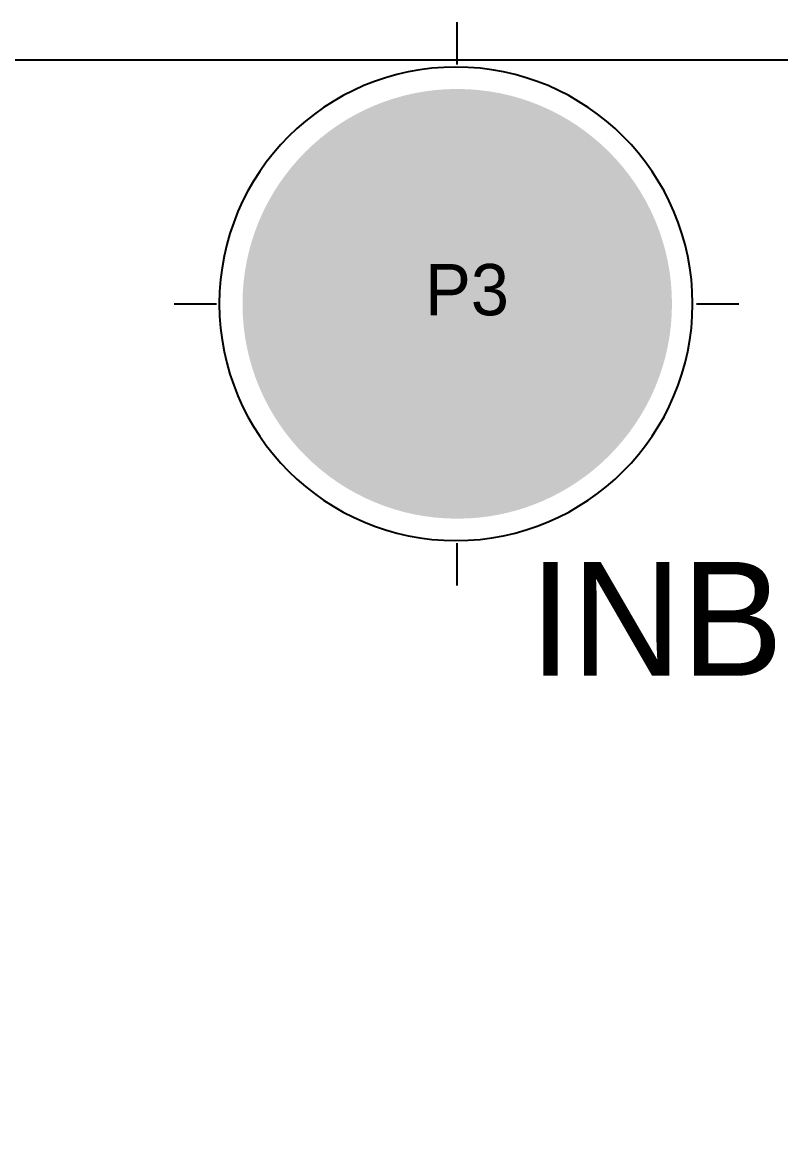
# Model space of a CAD drawing. Header units: millimetres. Extents: x 0 to 78.7, y -4 to 60.
# Drawn here: x 49.21 to 61.05, y 13.3 to 30.59 of the extents above; entities that cross this region are included whole.
import ezdxf
from ezdxf.enums import TextEntityAlignment as Align

# ---------------------------------------------------------------- set-up
doc = ezdxf.new("R2010")
doc.units = ezdxf.units.MM
for name, color, linetype, true_color in [('Board Outline Layer', 6, 'Continuous', 0xff00ff), ('Bottom Layer', 5, 'Continuous', 0x0000ff), ('Hole Layer', 49, 'Continuous', 0x222222), ('Multi-Layer', 9, 'Continuous', 0xc0c0c0), ('Top Layer', 1, 'Continuous', 0xff0000), ('Top Paste Mask Layer', 8, 'Continuous', 0x808080), ('Top Silkscreen Layer', 40, 'Continuous', 0xffcc00), ('Top Solder Mask Layer', 214, 'Continuous', 0x800080)]:
    doc.layers.add(name, color=color, linetype=linetype, true_color=true_color)
doc.styles.add('textstyle21', font='')
doc.styles.add('textstyle24', font='')
doc.styles.get('textstyle21').set_extended_font_data('default')
doc.styles.get('textstyle24').set_extended_font_data('default')

msp = doc.modelspace()

# ---------------------------------------------------------------- hatches: boundary and pattern name
at = {"layer": 'Bottom Layer'}
h = msp.add_hatch(color=256, dxfattribs=at)
edge = h.paths.add_edge_path()
edge = h.paths.add_edge_path()
edge.add_arc((56, 26.2), 3.25, 180, 0)
edge.add_arc((56, 26.2), 3.25, 0, 180)
h = msp.add_hatch(color=256, dxfattribs=at)
edge = h.paths.add_edge_path()
edge = h.paths.add_edge_path()
edge.add_arc((56, 26.2), 3.25, 180, 0)
edge.add_arc((56, 26.2), 3.25, 0, 180)
h = msp.add_hatch(color=256, dxfattribs=at)
edge = h.paths.add_edge_path()
edge = h.paths.add_edge_path()
edge.add_arc((56, 28.644), 0.381, 180, 0)
edge.add_arc((56, 28.644), 0.381, 0, 180)
h = msp.add_hatch(color=256, dxfattribs=at)
edge = h.paths.add_edge_path()
edge = h.paths.add_edge_path()
edge.add_arc((56, 28.644), 0.381, 180, 0)
edge.add_arc((56, 28.644), 0.381, 0, 180)
h = msp.add_hatch(color=256, dxfattribs=at)
edge = h.paths.add_edge_path()
edge = h.paths.add_edge_path()
edge.add_arc((54.272, 27.928), 0.381, 180, 0)
edge.add_arc((54.272, 27.928), 0.381, 0, 180)
h = msp.add_hatch(color=256, dxfattribs=at)
edge = h.paths.add_edge_path()
edge = h.paths.add_edge_path()
edge.add_arc((54.272, 27.928), 0.381, 180, 0)
edge.add_arc((54.272, 27.928), 0.381, 0, 180)
h = msp.add_hatch(color=256, dxfattribs=at)
edge = h.paths.add_edge_path()
edge = h.paths.add_edge_path()
edge.add_arc((57.728, 27.928), 0.381, 180, 0)
edge.add_arc((57.728, 27.928), 0.381, 0, 180)
h = msp.add_hatch(color=256, dxfattribs=at)
edge = h.paths.add_edge_path()
edge = h.paths.add_edge_path()
edge.add_arc((57.728, 27.928), 0.381, 180, 0)
edge.add_arc((57.728, 27.928), 0.381, 0, 180)
h = msp.add_hatch(color=256, dxfattribs=at)
edge = h.paths.add_edge_path()
edge = h.paths.add_edge_path()
edge.add_arc((53.536, 26.2), 0.381, 180, 0)
edge.add_arc((53.536, 26.2), 0.381, 0, 180)
h = msp.add_hatch(color=256, dxfattribs=at)
edge = h.paths.add_edge_path()
edge = h.paths.add_edge_path()
edge.add_arc((53.536, 26.2), 0.381, 180, 0)
edge.add_arc((53.536, 26.2), 0.381, 0, 180)
h = msp.add_hatch(color=256, dxfattribs=at)
edge = h.paths.add_edge_path()
edge = h.paths.add_edge_path()
edge.add_arc((58.444, 26.2), 0.381, 180, 0)
edge.add_arc((58.444, 26.2), 0.381, 0, 180)
h = msp.add_hatch(color=256, dxfattribs=at)
edge = h.paths.add_edge_path()
edge = h.paths.add_edge_path()
edge.add_arc((58.444, 26.2), 0.381, 180, 0)
edge.add_arc((58.444, 26.2), 0.381, 0, 180)
h = msp.add_hatch(color=256, dxfattribs=at)
edge = h.paths.add_edge_path()
edge = h.paths.add_edge_path()
edge.add_arc((54.272, 24.472), 0.381, 180, 0)
edge.add_arc((54.272, 24.472), 0.381, 0, 180)
h = msp.add_hatch(color=256, dxfattribs=at)
edge = h.paths.add_edge_path()
edge = h.paths.add_edge_path()
edge.add_arc((54.272, 24.472), 0.381, 180, 0)
edge.add_arc((54.272, 24.472), 0.381, 0, 180)
h = msp.add_hatch(color=256, dxfattribs=at)
edge = h.paths.add_edge_path()
edge = h.paths.add_edge_path()
edge.add_arc((57.728, 24.472), 0.381, 180, 0)
edge.add_arc((57.728, 24.472), 0.381, 0, 180)
h = msp.add_hatch(color=256, dxfattribs=at)
edge = h.paths.add_edge_path()
edge = h.paths.add_edge_path()
edge.add_arc((57.728, 24.472), 0.381, 180, 0)
edge.add_arc((57.728, 24.472), 0.381, 0, 180)
h = msp.add_hatch(color=256, dxfattribs=at)
edge = h.paths.add_edge_path()
edge = h.paths.add_edge_path()
edge.add_arc((56, 23.756), 0.381, 180, 0)
edge.add_arc((56, 23.756), 0.381, 0, 180)
h = msp.add_hatch(color=256, dxfattribs=at)
edge = h.paths.add_edge_path()
edge = h.paths.add_edge_path()
edge.add_arc((56, 23.756), 0.381, 180, 0)
edge.add_arc((56, 23.756), 0.381, 0, 180)
at = {"layer": 'Hole Layer'}
h = msp.add_hatch(color=256, dxfattribs=at)
edge = h.paths.add_edge_path()
edge = h.paths.add_edge_path()
edge.add_arc((56, 28.644), 0.381, 180, 0)
edge.add_arc((56, 28.644), 0.381, 0, 180)
h = msp.add_hatch(color=256, dxfattribs=at)
edge = h.paths.add_edge_path()
edge = h.paths.add_edge_path()
edge.add_arc((56, 28.644), 0.381, 180, 0)
edge.add_arc((56, 28.644), 0.381, 0, 180)
h = msp.add_hatch(color=256, dxfattribs=at)
edge = h.paths.add_edge_path()
edge = h.paths.add_edge_path()
edge.add_arc((54.272, 27.928), 0.381, 180, 0)
edge.add_arc((54.272, 27.928), 0.381, 0, 180)
h = msp.add_hatch(color=256, dxfattribs=at)
edge = h.paths.add_edge_path()
edge = h.paths.add_edge_path()
edge.add_arc((54.272, 27.928), 0.381, 180, 0)
edge.add_arc((54.272, 27.928), 0.381, 0, 180)
h = msp.add_hatch(color=256, dxfattribs=at)
edge = h.paths.add_edge_path()
edge = h.paths.add_edge_path()
edge.add_arc((57.728, 27.928), 0.381, 180, 0)
edge.add_arc((57.728, 27.928), 0.381, 0, 180)
h = msp.add_hatch(color=256, dxfattribs=at)
edge = h.paths.add_edge_path()
edge = h.paths.add_edge_path()
edge.add_arc((57.728, 27.928), 0.381, 180, 0)
edge.add_arc((57.728, 27.928), 0.381, 0, 180)
h = msp.add_hatch(color=256, dxfattribs=at)
edge = h.paths.add_edge_path()
edge = h.paths.add_edge_path()
edge.add_arc((56, 26.2), 1.7, 180, 0)
edge.add_arc((56, 26.2), 1.7, 0, 180)
h = msp.add_hatch(color=256, dxfattribs=at)
edge = h.paths.add_edge_path()
edge = h.paths.add_edge_path()
edge.add_arc((56, 26.2), 1.7, 180, 0)
edge.add_arc((56, 26.2), 1.7, 0, 180)
h = msp.add_hatch(color=256, dxfattribs=at)
edge = h.paths.add_edge_path()
edge = h.paths.add_edge_path()
edge.add_arc((53.536, 26.2), 0.381, 180, 0)
edge.add_arc((53.536, 26.2), 0.381, 0, 180)
h = msp.add_hatch(color=256, dxfattribs=at)
edge = h.paths.add_edge_path()
edge = h.paths.add_edge_path()
edge.add_arc((53.536, 26.2), 0.381, 180, 0)
edge.add_arc((53.536, 26.2), 0.381, 0, 180)
h = msp.add_hatch(color=256, dxfattribs=at)
edge = h.paths.add_edge_path()
edge = h.paths.add_edge_path()
edge.add_arc((58.444, 26.2), 0.381, 180, 0)
edge.add_arc((58.444, 26.2), 0.381, 0, 180)
h = msp.add_hatch(color=256, dxfattribs=at)
edge = h.paths.add_edge_path()
edge = h.paths.add_edge_path()
edge.add_arc((58.444, 26.2), 0.381, 180, 0)
edge.add_arc((58.444, 26.2), 0.381, 0, 180)
h = msp.add_hatch(color=256, dxfattribs=at)
edge = h.paths.add_edge_path()
edge = h.paths.add_edge_path()
edge.add_arc((54.272, 24.472), 0.381, 180, 0)
edge.add_arc((54.272, 24.472), 0.381, 0, 180)
h = msp.add_hatch(color=256, dxfattribs=at)
edge = h.paths.add_edge_path()
edge = h.paths.add_edge_path()
edge.add_arc((54.272, 24.472), 0.381, 180, 0)
edge.add_arc((54.272, 24.472), 0.381, 0, 180)
h = msp.add_hatch(color=256, dxfattribs=at)
edge = h.paths.add_edge_path()
edge = h.paths.add_edge_path()
edge.add_arc((57.728, 24.472), 0.381, 180, 0)
edge.add_arc((57.728, 24.472), 0.381, 0, 180)
h = msp.add_hatch(color=256, dxfattribs=at)
edge = h.paths.add_edge_path()
edge = h.paths.add_edge_path()
edge.add_arc((57.728, 24.472), 0.381, 180, 0)
edge.add_arc((57.728, 24.472), 0.381, 0, 180)
h = msp.add_hatch(color=256, dxfattribs=at)
edge = h.paths.add_edge_path()
edge = h.paths.add_edge_path()
edge.add_arc((56, 23.756), 0.381, 180, 0)
edge.add_arc((56, 23.756), 0.381, 0, 180)
h = msp.add_hatch(color=256, dxfattribs=at)
edge = h.paths.add_edge_path()
edge = h.paths.add_edge_path()
edge.add_arc((56, 23.756), 0.381, 180, 0)
edge.add_arc((56, 23.756), 0.381, 0, 180)
at = {"layer": 'Multi-Layer'}
h = msp.add_hatch(color=256, dxfattribs=at)
edge = h.paths.add_edge_path()
edge = h.paths.add_edge_path()
edge.add_arc((56, 26.2), 3.25, 180, 0)
edge.add_arc((56, 26.2), 3.25, 0, 180)
h = msp.add_hatch(color=256, dxfattribs=at)
edge = h.paths.add_edge_path()
edge = h.paths.add_edge_path()
edge.add_arc((56, 26.2), 3.25, 180, 0)
edge.add_arc((56, 26.2), 3.25, 0, 180)
h = msp.add_hatch(color=256, dxfattribs=at)
edge = h.paths.add_edge_path()
edge = h.paths.add_edge_path()
edge.add_arc((56, 26.2), 3.25, 180, 0)
edge.add_arc((56, 26.2), 3.25, 0, 180)
h = msp.add_hatch(color=256, dxfattribs=at)
edge = h.paths.add_edge_path()
edge = h.paths.add_edge_path()
edge.add_arc((56, 26.2), 3.25, 180, 0)
edge.add_arc((56, 26.2), 3.25, 0, 180)
h = msp.add_hatch(color=256, dxfattribs=at)
edge = h.paths.add_edge_path()
edge = h.paths.add_edge_path()
edge.add_arc((56, 26.2), 3.25, 180, 0)
edge.add_arc((56, 26.2), 3.25, 0, 180)
h = msp.add_hatch(color=256, dxfattribs=at)
edge = h.paths.add_edge_path()
edge = h.paths.add_edge_path()
edge.add_arc((56, 26.2), 3.25, 180, 0)
edge.add_arc((56, 26.2), 3.25, 0, 180)
h = msp.add_hatch(color=256, dxfattribs=at)
edge = h.paths.add_edge_path()
edge = h.paths.add_edge_path()
edge.add_arc((56, 28.644), 0.381, 180, 0)
edge.add_arc((56, 28.644), 0.381, 0, 180)
h = msp.add_hatch(color=256, dxfattribs=at)
edge = h.paths.add_edge_path()
edge = h.paths.add_edge_path()
edge.add_arc((56, 28.644), 0.381, 180, 0)
edge.add_arc((56, 28.644), 0.381, 0, 180)
h = msp.add_hatch(color=256, dxfattribs=at)
edge = h.paths.add_edge_path()
edge = h.paths.add_edge_path()
edge.add_arc((56, 28.644), 0.381, 180, 0)
edge.add_arc((56, 28.644), 0.381, 0, 180)
h = msp.add_hatch(color=256, dxfattribs=at)
edge = h.paths.add_edge_path()
edge = h.paths.add_edge_path()
edge.add_arc((56, 28.644), 0.381, 180, 0)
edge.add_arc((56, 28.644), 0.381, 0, 180)
h = msp.add_hatch(color=256, dxfattribs=at)
edge = h.paths.add_edge_path()
edge = h.paths.add_edge_path()
edge.add_arc((56, 28.644), 0.381, 180, 0)
edge.add_arc((56, 28.644), 0.381, 0, 180)
h = msp.add_hatch(color=256, dxfattribs=at)
edge = h.paths.add_edge_path()
edge = h.paths.add_edge_path()
edge.add_arc((56, 28.644), 0.381, 180, 0)
edge.add_arc((56, 28.644), 0.381, 0, 180)
h = msp.add_hatch(color=256, dxfattribs=at)
edge = h.paths.add_edge_path()
edge = h.paths.add_edge_path()
edge.add_arc((54.272, 27.928), 0.381, 180, 0)
edge.add_arc((54.272, 27.928), 0.381, 0, 180)
h = msp.add_hatch(color=256, dxfattribs=at)
edge = h.paths.add_edge_path()
edge = h.paths.add_edge_path()
edge.add_arc((54.272, 27.928), 0.381, 180, 0)
edge.add_arc((54.272, 27.928), 0.381, 0, 180)
h = msp.add_hatch(color=256, dxfattribs=at)
edge = h.paths.add_edge_path()
edge = h.paths.add_edge_path()
edge.add_arc((54.272, 27.928), 0.381, 180, 0)
edge.add_arc((54.272, 27.928), 0.381, 0, 180)
h = msp.add_hatch(color=256, dxfattribs=at)
edge = h.paths.add_edge_path()
edge = h.paths.add_edge_path()
edge.add_arc((54.272, 27.928), 0.381, 180, 0)
edge.add_arc((54.272, 27.928), 0.381, 0, 180)
h = msp.add_hatch(color=256, dxfattribs=at)
edge = h.paths.add_edge_path()
edge = h.paths.add_edge_path()
edge.add_arc((54.272, 27.928), 0.381, 180, 0)
edge.add_arc((54.272, 27.928), 0.381, 0, 180)
h = msp.add_hatch(color=256, dxfattribs=at)
edge = h.paths.add_edge_path()
edge = h.paths.add_edge_path()
edge.add_arc((54.272, 27.928), 0.381, 180, 0)
edge.add_arc((54.272, 27.928), 0.381, 0, 180)
h = msp.add_hatch(color=256, dxfattribs=at)
edge = h.paths.add_edge_path()
edge = h.paths.add_edge_path()
edge.add_arc((57.728, 27.928), 0.381, 180, 0)
edge.add_arc((57.728, 27.928), 0.381, 0, 180)
h = msp.add_hatch(color=256, dxfattribs=at)
edge = h.paths.add_edge_path()
edge = h.paths.add_edge_path()
edge.add_arc((57.728, 27.928), 0.381, 180, 0)
edge.add_arc((57.728, 27.928), 0.381, 0, 180)
h = msp.add_hatch(color=256, dxfattribs=at)
edge = h.paths.add_edge_path()
edge = h.paths.add_edge_path()
edge.add_arc((57.728, 27.928), 0.381, 180, 0)
edge.add_arc((57.728, 27.928), 0.381, 0, 180)
h = msp.add_hatch(color=256, dxfattribs=at)
edge = h.paths.add_edge_path()
edge = h.paths.add_edge_path()
edge.add_arc((57.728, 27.928), 0.381, 180, 0)
edge.add_arc((57.728, 27.928), 0.381, 0, 180)
h = msp.add_hatch(color=256, dxfattribs=at)
edge = h.paths.add_edge_path()
edge = h.paths.add_edge_path()
edge.add_arc((57.728, 27.928), 0.381, 180, 0)
edge.add_arc((57.728, 27.928), 0.381, 0, 180)
h = msp.add_hatch(color=256, dxfattribs=at)
edge = h.paths.add_edge_path()
edge = h.paths.add_edge_path()
edge.add_arc((57.728, 27.928), 0.381, 180, 0)
edge.add_arc((57.728, 27.928), 0.381, 0, 180)
h = msp.add_hatch(color=256, dxfattribs=at)
edge = h.paths.add_edge_path()
edge = h.paths.add_edge_path()
edge.add_arc((53.536, 26.2), 0.381, 180, 0)
edge.add_arc((53.536, 26.2), 0.381, 0, 180)
h = msp.add_hatch(color=256, dxfattribs=at)
edge = h.paths.add_edge_path()
edge = h.paths.add_edge_path()
edge.add_arc((53.536, 26.2), 0.381, 180, 0)
edge.add_arc((53.536, 26.2), 0.381, 0, 180)
h = msp.add_hatch(color=256, dxfattribs=at)
edge = h.paths.add_edge_path()
edge = h.paths.add_edge_path()
edge.add_arc((53.536, 26.2), 0.381, 180, 0)
edge.add_arc((53.536, 26.2), 0.381, 0, 180)
h = msp.add_hatch(color=256, dxfattribs=at)
edge = h.paths.add_edge_path()
edge = h.paths.add_edge_path()
edge.add_arc((53.536, 26.2), 0.381, 180, 0)
edge.add_arc((53.536, 26.2), 0.381, 0, 180)
h = msp.add_hatch(color=256, dxfattribs=at)
edge = h.paths.add_edge_path()
edge = h.paths.add_edge_path()
edge.add_arc((53.536, 26.2), 0.381, 180, 0)
edge.add_arc((53.536, 26.2), 0.381, 0, 180)
h = msp.add_hatch(color=256, dxfattribs=at)
edge = h.paths.add_edge_path()
edge = h.paths.add_edge_path()
edge.add_arc((53.536, 26.2), 0.381, 180, 0)
edge.add_arc((53.536, 26.2), 0.381, 0, 180)
h = msp.add_hatch(color=256, dxfattribs=at)
edge = h.paths.add_edge_path()
edge = h.paths.add_edge_path()
edge.add_arc((58.444, 26.2), 0.381, 180, 0)
edge.add_arc((58.444, 26.2), 0.381, 0, 180)
h = msp.add_hatch(color=256, dxfattribs=at)
edge = h.paths.add_edge_path()
edge = h.paths.add_edge_path()
edge.add_arc((58.444, 26.2), 0.381, 180, 0)
edge.add_arc((58.444, 26.2), 0.381, 0, 180)
h = msp.add_hatch(color=256, dxfattribs=at)
edge = h.paths.add_edge_path()
edge = h.paths.add_edge_path()
edge.add_arc((58.444, 26.2), 0.381, 180, 0)
edge.add_arc((58.444, 26.2), 0.381, 0, 180)
h = msp.add_hatch(color=256, dxfattribs=at)
edge = h.paths.add_edge_path()
edge = h.paths.add_edge_path()
edge.add_arc((58.444, 26.2), 0.381, 180, 0)
edge.add_arc((58.444, 26.2), 0.381, 0, 180)
h = msp.add_hatch(color=256, dxfattribs=at)
edge = h.paths.add_edge_path()
edge = h.paths.add_edge_path()
edge.add_arc((58.444, 26.2), 0.381, 180, 0)
edge.add_arc((58.444, 26.2), 0.381, 0, 180)
h = msp.add_hatch(color=256, dxfattribs=at)
edge = h.paths.add_edge_path()
edge = h.paths.add_edge_path()
edge.add_arc((58.444, 26.2), 0.381, 180, 0)
edge.add_arc((58.444, 26.2), 0.381, 0, 180)
h = msp.add_hatch(color=256, dxfattribs=at)
edge = h.paths.add_edge_path()
edge = h.paths.add_edge_path()
edge.add_arc((54.272, 24.472), 0.381, 180, 0)
edge.add_arc((54.272, 24.472), 0.381, 0, 180)
h = msp.add_hatch(color=256, dxfattribs=at)
edge = h.paths.add_edge_path()
edge = h.paths.add_edge_path()
edge.add_arc((54.272, 24.472), 0.381, 180, 0)
edge.add_arc((54.272, 24.472), 0.381, 0, 180)
h = msp.add_hatch(color=256, dxfattribs=at)
edge = h.paths.add_edge_path()
edge = h.paths.add_edge_path()
edge.add_arc((54.272, 24.472), 0.381, 180, 0)
edge.add_arc((54.272, 24.472), 0.381, 0, 180)
h = msp.add_hatch(color=256, dxfattribs=at)
edge = h.paths.add_edge_path()
edge = h.paths.add_edge_path()
edge.add_arc((54.272, 24.472), 0.381, 180, 0)
edge.add_arc((54.272, 24.472), 0.381, 0, 180)
h = msp.add_hatch(color=256, dxfattribs=at)
edge = h.paths.add_edge_path()
edge = h.paths.add_edge_path()
edge.add_arc((54.272, 24.472), 0.381, 180, 0)
edge.add_arc((54.272, 24.472), 0.381, 0, 180)
h = msp.add_hatch(color=256, dxfattribs=at)
edge = h.paths.add_edge_path()
edge = h.paths.add_edge_path()
edge.add_arc((54.272, 24.472), 0.381, 180, 0)
edge.add_arc((54.272, 24.472), 0.381, 0, 180)
h = msp.add_hatch(color=256, dxfattribs=at)
edge = h.paths.add_edge_path()
edge = h.paths.add_edge_path()
edge.add_arc((57.728, 24.472), 0.381, 180, 0)
edge.add_arc((57.728, 24.472), 0.381, 0, 180)
h = msp.add_hatch(color=256, dxfattribs=at)
edge = h.paths.add_edge_path()
edge = h.paths.add_edge_path()
edge.add_arc((57.728, 24.472), 0.381, 180, 0)
edge.add_arc((57.728, 24.472), 0.381, 0, 180)
h = msp.add_hatch(color=256, dxfattribs=at)
edge = h.paths.add_edge_path()
edge = h.paths.add_edge_path()
edge.add_arc((57.728, 24.472), 0.381, 180, 0)
edge.add_arc((57.728, 24.472), 0.381, 0, 180)
h = msp.add_hatch(color=256, dxfattribs=at)
edge = h.paths.add_edge_path()
edge = h.paths.add_edge_path()
edge.add_arc((57.728, 24.472), 0.381, 180, 0)
edge.add_arc((57.728, 24.472), 0.381, 0, 180)
h = msp.add_hatch(color=256, dxfattribs=at)
edge = h.paths.add_edge_path()
edge = h.paths.add_edge_path()
edge.add_arc((57.728, 24.472), 0.381, 180, 0)
edge.add_arc((57.728, 24.472), 0.381, 0, 180)
h = msp.add_hatch(color=256, dxfattribs=at)
edge = h.paths.add_edge_path()
edge = h.paths.add_edge_path()
edge.add_arc((57.728, 24.472), 0.381, 180, 0)
edge.add_arc((57.728, 24.472), 0.381, 0, 180)
h = msp.add_hatch(color=256, dxfattribs=at)
edge = h.paths.add_edge_path()
edge = h.paths.add_edge_path()
edge.add_arc((56, 23.756), 0.381, 180, 0)
edge.add_arc((56, 23.756), 0.381, 0, 180)
h = msp.add_hatch(color=256, dxfattribs=at)
edge = h.paths.add_edge_path()
edge = h.paths.add_edge_path()
edge.add_arc((56, 23.756), 0.381, 180, 0)
edge.add_arc((56, 23.756), 0.381, 0, 180)
h = msp.add_hatch(color=256, dxfattribs=at)
edge = h.paths.add_edge_path()
edge = h.paths.add_edge_path()
edge.add_arc((56, 23.756), 0.381, 180, 0)
edge.add_arc((56, 23.756), 0.381, 0, 180)
h = msp.add_hatch(color=256, dxfattribs=at)
edge = h.paths.add_edge_path()
edge = h.paths.add_edge_path()
edge.add_arc((56, 23.756), 0.381, 180, 0)
edge.add_arc((56, 23.756), 0.381, 0, 180)
h = msp.add_hatch(color=256, dxfattribs=at)
edge = h.paths.add_edge_path()
edge = h.paths.add_edge_path()
edge.add_arc((56, 23.756), 0.381, 180, 0)
edge.add_arc((56, 23.756), 0.381, 0, 180)
h = msp.add_hatch(color=256, dxfattribs=at)
edge = h.paths.add_edge_path()
edge = h.paths.add_edge_path()
edge.add_arc((56, 23.756), 0.381, 180, 0)
edge.add_arc((56, 23.756), 0.381, 0, 180)
at = {"layer": 'Top Layer'}
h = msp.add_hatch(color=256, dxfattribs=at)
edge = h.paths.add_edge_path()
edge = h.paths.add_edge_path()
edge.add_arc((56, 26.2), 3.25, 180, 0)
edge.add_arc((56, 26.2), 3.25, 0, 180)
h = msp.add_hatch(color=256, dxfattribs=at)
edge = h.paths.add_edge_path()
edge = h.paths.add_edge_path()
edge.add_arc((56, 26.2), 3.25, 180, 0)
edge.add_arc((56, 26.2), 3.25, 0, 180)
h = msp.add_hatch(color=256, dxfattribs=at)
edge = h.paths.add_edge_path()
edge = h.paths.add_edge_path()
edge.add_arc((56, 28.644), 0.381, 180, 0)
edge.add_arc((56, 28.644), 0.381, 0, 180)
h = msp.add_hatch(color=256, dxfattribs=at)
edge = h.paths.add_edge_path()
edge = h.paths.add_edge_path()
edge.add_arc((56, 28.644), 0.381, 180, 0)
edge.add_arc((56, 28.644), 0.381, 0, 180)
h = msp.add_hatch(color=256, dxfattribs=at)
edge = h.paths.add_edge_path()
edge = h.paths.add_edge_path()
edge.add_arc((54.272, 27.928), 0.381, 180, 0)
edge.add_arc((54.272, 27.928), 0.381, 0, 180)
h = msp.add_hatch(color=256, dxfattribs=at)
edge = h.paths.add_edge_path()
edge = h.paths.add_edge_path()
edge.add_arc((54.272, 27.928), 0.381, 180, 0)
edge.add_arc((54.272, 27.928), 0.381, 0, 180)
h = msp.add_hatch(color=256, dxfattribs=at)
edge = h.paths.add_edge_path()
edge = h.paths.add_edge_path()
edge.add_arc((57.728, 27.928), 0.381, 180, 0)
edge.add_arc((57.728, 27.928), 0.381, 0, 180)
h = msp.add_hatch(color=256, dxfattribs=at)
edge = h.paths.add_edge_path()
edge = h.paths.add_edge_path()
edge.add_arc((57.728, 27.928), 0.381, 180, 0)
edge.add_arc((57.728, 27.928), 0.381, 0, 180)
h = msp.add_hatch(color=256, dxfattribs=at)
edge = h.paths.add_edge_path()
edge = h.paths.add_edge_path()
edge.add_arc((53.536, 26.2), 0.381, 180, 0)
edge.add_arc((53.536, 26.2), 0.381, 0, 180)
h = msp.add_hatch(color=256, dxfattribs=at)
edge = h.paths.add_edge_path()
edge = h.paths.add_edge_path()
edge.add_arc((53.536, 26.2), 0.381, 180, 0)
edge.add_arc((53.536, 26.2), 0.381, 0, 180)
h = msp.add_hatch(color=256, dxfattribs=at)
edge = h.paths.add_edge_path()
edge = h.paths.add_edge_path()
edge.add_arc((58.444, 26.2), 0.381, 180, 0)
edge.add_arc((58.444, 26.2), 0.381, 0, 180)
h = msp.add_hatch(color=256, dxfattribs=at)
edge = h.paths.add_edge_path()
edge = h.paths.add_edge_path()
edge.add_arc((58.444, 26.2), 0.381, 180, 0)
edge.add_arc((58.444, 26.2), 0.381, 0, 180)
h = msp.add_hatch(color=256, dxfattribs=at)
edge = h.paths.add_edge_path()
edge = h.paths.add_edge_path()
edge.add_arc((54.272, 24.472), 0.381, 180, 0)
edge.add_arc((54.272, 24.472), 0.381, 0, 180)
h = msp.add_hatch(color=256, dxfattribs=at)
edge = h.paths.add_edge_path()
edge = h.paths.add_edge_path()
edge.add_arc((54.272, 24.472), 0.381, 180, 0)
edge.add_arc((54.272, 24.472), 0.381, 0, 180)
h = msp.add_hatch(color=256, dxfattribs=at)
edge = h.paths.add_edge_path()
edge = h.paths.add_edge_path()
edge.add_arc((57.728, 24.472), 0.381, 180, 0)
edge.add_arc((57.728, 24.472), 0.381, 0, 180)
h = msp.add_hatch(color=256, dxfattribs=at)
edge = h.paths.add_edge_path()
edge = h.paths.add_edge_path()
edge.add_arc((57.728, 24.472), 0.381, 180, 0)
edge.add_arc((57.728, 24.472), 0.381, 0, 180)
h = msp.add_hatch(color=256, dxfattribs=at)
edge = h.paths.add_edge_path()
edge = h.paths.add_edge_path()
edge.add_arc((56, 23.756), 0.381, 180, 0)
edge.add_arc((56, 23.756), 0.381, 0, 180)
h = msp.add_hatch(color=256, dxfattribs=at)
edge = h.paths.add_edge_path()
edge = h.paths.add_edge_path()
edge.add_arc((56, 23.756), 0.381, 180, 0)
edge.add_arc((56, 23.756), 0.381, 0, 180)
at = {"layer": 'Top Paste Mask Layer'}
h = msp.add_hatch(color=256, dxfattribs=at)
edge = h.paths.add_edge_path()
edge = h.paths.add_edge_path()
edge.add_arc((56, 26.2), 3.25, 180, 0)
edge.add_arc((56, 26.2), 3.25, 0, 180)
h = msp.add_hatch(color=256, dxfattribs=at)
edge = h.paths.add_edge_path()
edge = h.paths.add_edge_path()
edge.add_arc((56, 26.2), 3.25, 180, 0)
edge.add_arc((56, 26.2), 3.25, 0, 180)
h = msp.add_hatch(color=256, dxfattribs=at)
edge = h.paths.add_edge_path()
edge = h.paths.add_edge_path()
edge.add_arc((56, 28.644), 0.381, 180, 0)
edge.add_arc((56, 28.644), 0.381, 0, 180)
h = msp.add_hatch(color=256, dxfattribs=at)
edge = h.paths.add_edge_path()
edge = h.paths.add_edge_path()
edge.add_arc((56, 28.644), 0.381, 180, 0)
edge.add_arc((56, 28.644), 0.381, 0, 180)
h = msp.add_hatch(color=256, dxfattribs=at)
edge = h.paths.add_edge_path()
edge = h.paths.add_edge_path()
edge.add_arc((54.272, 27.928), 0.381, 180, 0)
edge.add_arc((54.272, 27.928), 0.381, 0, 180)
h = msp.add_hatch(color=256, dxfattribs=at)
edge = h.paths.add_edge_path()
edge = h.paths.add_edge_path()
edge.add_arc((54.272, 27.928), 0.381, 180, 0)
edge.add_arc((54.272, 27.928), 0.381, 0, 180)
h = msp.add_hatch(color=256, dxfattribs=at)
edge = h.paths.add_edge_path()
edge = h.paths.add_edge_path()
edge.add_arc((57.728, 27.928), 0.381, 180, 0)
edge.add_arc((57.728, 27.928), 0.381, 0, 180)
h = msp.add_hatch(color=256, dxfattribs=at)
edge = h.paths.add_edge_path()
edge = h.paths.add_edge_path()
edge.add_arc((57.728, 27.928), 0.381, 180, 0)
edge.add_arc((57.728, 27.928), 0.381, 0, 180)
h = msp.add_hatch(color=256, dxfattribs=at)
edge = h.paths.add_edge_path()
edge = h.paths.add_edge_path()
edge.add_arc((53.536, 26.2), 0.381, 180, 0)
edge.add_arc((53.536, 26.2), 0.381, 0, 180)
h = msp.add_hatch(color=256, dxfattribs=at)
edge = h.paths.add_edge_path()
edge = h.paths.add_edge_path()
edge.add_arc((53.536, 26.2), 0.381, 180, 0)
edge.add_arc((53.536, 26.2), 0.381, 0, 180)
h = msp.add_hatch(color=256, dxfattribs=at)
edge = h.paths.add_edge_path()
edge = h.paths.add_edge_path()
edge.add_arc((58.444, 26.2), 0.381, 180, 0)
edge.add_arc((58.444, 26.2), 0.381, 0, 180)
h = msp.add_hatch(color=256, dxfattribs=at)
edge = h.paths.add_edge_path()
edge = h.paths.add_edge_path()
edge.add_arc((58.444, 26.2), 0.381, 180, 0)
edge.add_arc((58.444, 26.2), 0.381, 0, 180)
h = msp.add_hatch(color=256, dxfattribs=at)
edge = h.paths.add_edge_path()
edge = h.paths.add_edge_path()
edge.add_arc((54.272, 24.472), 0.381, 180, 0)
edge.add_arc((54.272, 24.472), 0.381, 0, 180)
h = msp.add_hatch(color=256, dxfattribs=at)
edge = h.paths.add_edge_path()
edge = h.paths.add_edge_path()
edge.add_arc((54.272, 24.472), 0.381, 180, 0)
edge.add_arc((54.272, 24.472), 0.381, 0, 180)
h = msp.add_hatch(color=256, dxfattribs=at)
edge = h.paths.add_edge_path()
edge = h.paths.add_edge_path()
edge.add_arc((57.728, 24.472), 0.381, 180, 0)
edge.add_arc((57.728, 24.472), 0.381, 0, 180)
h = msp.add_hatch(color=256, dxfattribs=at)
edge = h.paths.add_edge_path()
edge = h.paths.add_edge_path()
edge.add_arc((57.728, 24.472), 0.381, 180, 0)
edge.add_arc((57.728, 24.472), 0.381, 0, 180)
h = msp.add_hatch(color=256, dxfattribs=at)
edge = h.paths.add_edge_path()
edge = h.paths.add_edge_path()
edge.add_arc((56, 23.756), 0.381, 180, 0)
edge.add_arc((56, 23.756), 0.381, 0, 180)
h = msp.add_hatch(color=256, dxfattribs=at)
edge = h.paths.add_edge_path()
edge = h.paths.add_edge_path()
edge.add_arc((56, 23.756), 0.381, 180, 0)
edge.add_arc((56, 23.756), 0.381, 0, 180)
at = {"layer": 'Top Solder Mask Layer'}
h = msp.add_hatch(color=256, dxfattribs=at)
edge = h.paths.add_edge_path()
edge = h.paths.add_edge_path()
edge.add_arc((56, 26.2), 3.352, 180, 0)
edge.add_arc((56, 26.2), 3.352, 0, 180)
h = msp.add_hatch(color=256, dxfattribs=at)
edge = h.paths.add_edge_path()
edge = h.paths.add_edge_path()
edge.add_arc((56, 26.2), 3.352, 180, 0)
edge.add_arc((56, 26.2), 3.352, 0, 180)
h = msp.add_hatch(color=256, dxfattribs=at)
edge = h.paths.add_edge_path()
edge = h.paths.add_edge_path()
edge.add_arc((56, 28.644), 0.483, 180, 0)
edge.add_arc((56, 28.644), 0.483, 0, 180)
h = msp.add_hatch(color=256, dxfattribs=at)
edge = h.paths.add_edge_path()
edge = h.paths.add_edge_path()
edge.add_arc((56, 28.644), 0.483, 180, 0)
edge.add_arc((56, 28.644), 0.483, 0, 180)
h = msp.add_hatch(color=256, dxfattribs=at)
edge = h.paths.add_edge_path()
edge = h.paths.add_edge_path()
edge.add_arc((54.272, 27.928), 0.483, 180, 0)
edge.add_arc((54.272, 27.928), 0.483, 0, 180)
h = msp.add_hatch(color=256, dxfattribs=at)
edge = h.paths.add_edge_path()
edge = h.paths.add_edge_path()
edge.add_arc((54.272, 27.928), 0.483, 180, 0)
edge.add_arc((54.272, 27.928), 0.483, 0, 180)
h = msp.add_hatch(color=256, dxfattribs=at)
edge = h.paths.add_edge_path()
edge = h.paths.add_edge_path()
edge.add_arc((57.728, 27.928), 0.483, 180, 0)
edge.add_arc((57.728, 27.928), 0.483, 0, 180)
h = msp.add_hatch(color=256, dxfattribs=at)
edge = h.paths.add_edge_path()
edge = h.paths.add_edge_path()
edge.add_arc((57.728, 27.928), 0.483, 180, 0)
edge.add_arc((57.728, 27.928), 0.483, 0, 180)
h = msp.add_hatch(color=256, dxfattribs=at)
edge = h.paths.add_edge_path()
edge = h.paths.add_edge_path()
edge.add_arc((53.536, 26.2), 0.483, 180, 0)
edge.add_arc((53.536, 26.2), 0.483, 0, 180)
h = msp.add_hatch(color=256, dxfattribs=at)
edge = h.paths.add_edge_path()
edge = h.paths.add_edge_path()
edge.add_arc((53.536, 26.2), 0.483, 180, 0)
edge.add_arc((53.536, 26.2), 0.483, 0, 180)
h = msp.add_hatch(color=256, dxfattribs=at)
edge = h.paths.add_edge_path()
edge = h.paths.add_edge_path()
edge.add_arc((58.444, 26.2), 0.483, 180, 0)
edge.add_arc((58.444, 26.2), 0.483, 0, 180)
h = msp.add_hatch(color=256, dxfattribs=at)
edge = h.paths.add_edge_path()
edge = h.paths.add_edge_path()
edge.add_arc((58.444, 26.2), 0.483, 180, 0)
edge.add_arc((58.444, 26.2), 0.483, 0, 180)
h = msp.add_hatch(color=256, dxfattribs=at)
edge = h.paths.add_edge_path()
edge = h.paths.add_edge_path()
edge.add_arc((54.272, 24.472), 0.483, 180, 0)
edge.add_arc((54.272, 24.472), 0.483, 0, 180)
h = msp.add_hatch(color=256, dxfattribs=at)
edge = h.paths.add_edge_path()
edge = h.paths.add_edge_path()
edge.add_arc((54.272, 24.472), 0.483, 180, 0)
edge.add_arc((54.272, 24.472), 0.483, 0, 180)
h = msp.add_hatch(color=256, dxfattribs=at)
edge = h.paths.add_edge_path()
edge = h.paths.add_edge_path()
edge.add_arc((57.728, 24.472), 0.483, 180, 0)
edge.add_arc((57.728, 24.472), 0.483, 0, 180)
h = msp.add_hatch(color=256, dxfattribs=at)
edge = h.paths.add_edge_path()
edge = h.paths.add_edge_path()
edge.add_arc((57.728, 24.472), 0.483, 180, 0)
edge.add_arc((57.728, 24.472), 0.483, 0, 180)
h = msp.add_hatch(color=256, dxfattribs=at)
edge = h.paths.add_edge_path()
edge = h.paths.add_edge_path()
edge.add_arc((56, 23.756), 0.483, 180, 0)
edge.add_arc((56, 23.756), 0.483, 0, 180)
h = msp.add_hatch(color=256, dxfattribs=at)
edge = h.paths.add_edge_path()
edge = h.paths.add_edge_path()
edge.add_arc((56, 23.756), 0.483, 180, 0)
edge.add_arc((56, 23.756), 0.483, 0, 180)

# ---------------------------------------------------------------- linework, layer by layer
at = {"layer": 'Board Outline Layer'}
msp.add_lwpolyline([(0, 28), (0, 2, 0.414214), (2, 0), (68, 0, 0.414214), (70, 2), (70, 28, 0.414214), (68, 30), (2, 30, 0.414214)], format="xyb", close=True, dxfattribs=at)
at = {"layer": 'Top Silkscreen Layer'}
for points in [[(56, 29.934), (56, 30.594)], [(56, 29.934), (56, 30.594)], [(51.581, 26.2), (52.241, 26.2)], [(51.581, 26.2), (52.241, 26.2)], [(59.734, 26.2), (60.394, 26.2)], [(59.734, 26.2), (60.394, 26.2)], [(56, 21.806), (56, 22.466)], [(56, 21.806), (56, 22.466)]]:
    msp.add_lwpolyline(points, dxfattribs=at)
msp.add_lwpolyline([(52.286, 26.2, 1), (59.674, 26.2, 1)], format="xyb", close=True, dxfattribs=at)
msp.add_lwpolyline([(52.286, 26.2, 1), (59.674, 26.2, 1)], format="xyb", close=True, dxfattribs=at)

# ---------------------------------------------------------------- texts
for s, height, style, p in [('P3', 0.8001, 'textstyle21', (55.499, 25.781)), ('INB', 1.778, 'textstyle24', (57.125, 19.863))]:
    msp.add_text(s, height=height, dxfattribs=dict(at, style=style)).set_placement(p, align=Align.BOTTOM_LEFT)

doc.saveas('drawing.dxf')
